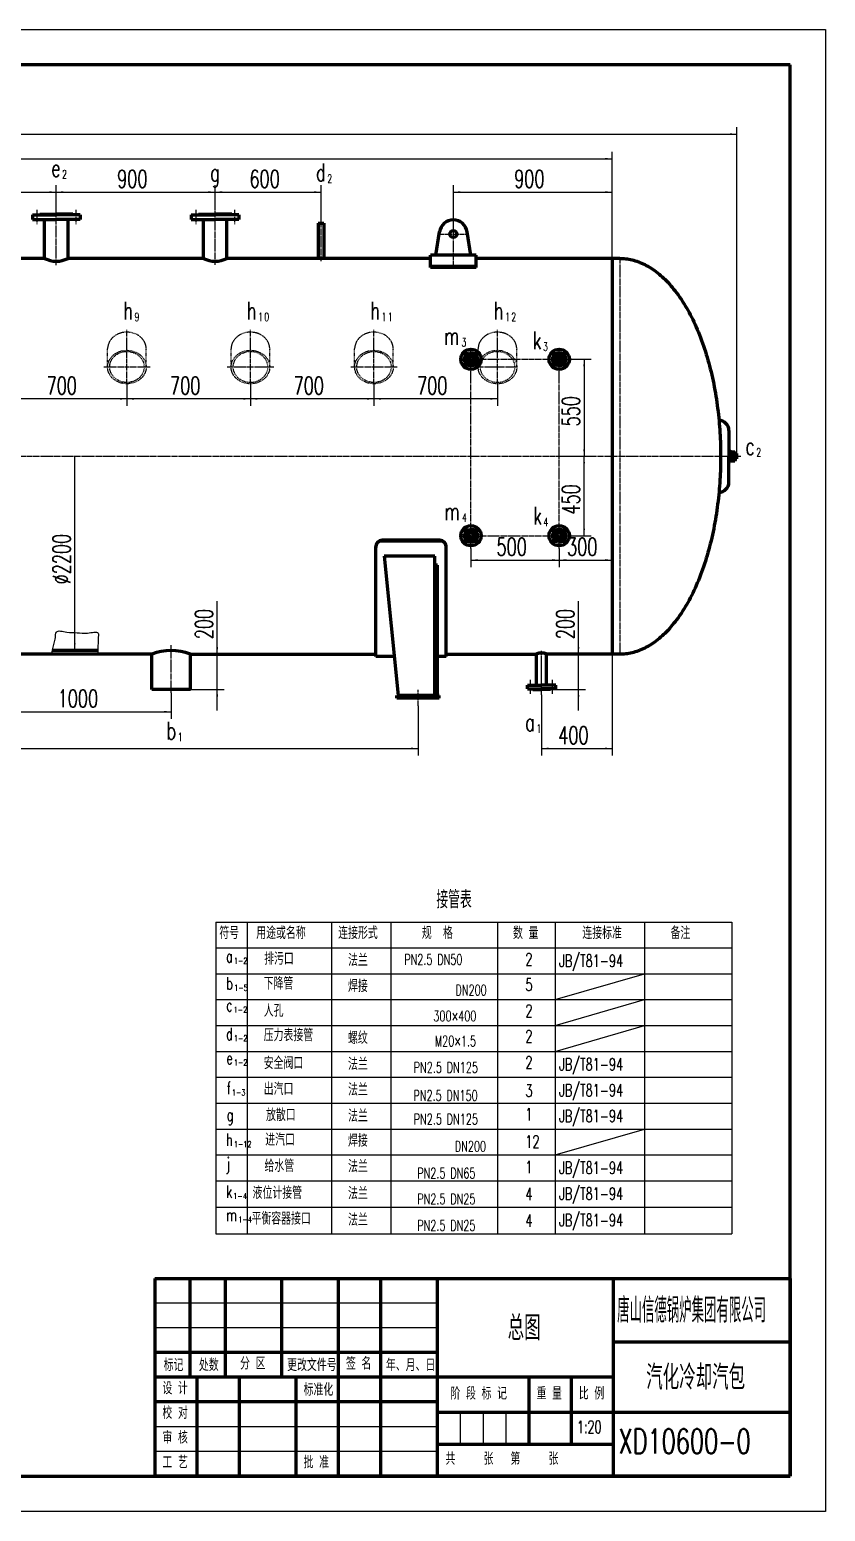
# Model space of a CAD drawing. Header units: millimetres. Extents: x -5940 to 5940, y -4200 to 4200.
# Drawn here: x 1430 to 5940, y -4200 to 4200 of the extents above; entities that cross this region are included whole.
import ezdxf

# ---------------------------------------------------------------- set-up
doc = ezdxf.new("R2010")
doc.units = ezdxf.units.MM
doc.linetypes.add('EB_DASH', pattern=[6, 3, -3])
doc.linetypes.add('EB_DASHDOT', pattern=[39, 30, -3, 3, -3])
for name, color, linetype, lineweight in [('CAXA0', 7, 'Continuous', 70), ('CAXA1', 1, 'EB_DASHDOT', 25), ('CAXA2', 6, 'EB_DASH', 25), ('CAXA3', 7, 'Continuous', 25), ('CAXA4', 3, 'Continuous', 25)]:
    doc.layers.add(name, color=color, linetype=linetype, lineweight=lineweight)
doc.styles.add('TextStyle0', font='ROMANS.SHX', dxfattribs={"width": 0.502385, "bigfont": 'HZTXT.SHX'})
doc.styles.add('标准', font='ROMANS.SHX', dxfattribs={"width": 0.667, "bigfont": 'HZTXT.SHX'})
doc.dimstyles.new('标准', dxfattribs={"dimscale": 20, "dimtxt": 5, "dimasz": 2, "dimexe": 2, "dimexo": 0, "dimtad": 1, "dimdec": 1, "dimzin": 12, "dimdsep": 46, "dimtxsty": '标准', "dimcen": 0, "dimdle": 6, "dimaunit": 1, "dimazin": 2, "dimtfac": 1, "dimtdec": 3, "dimtmove": 0, "dimatfit": 3, "dimfxl": 0, "dimtolj": 1, "dimtzin": 0, "dimarcsym": 0})

# ---------------------------------------------------------------- blocks, each defined once
blk = doc.blocks.new('CAXBLOCK1')
at = {"layer": 'CAXA4', "attachment_point": 1, "style": '标准'}
for s, insert, char_height in [('c', (5488.2, 1889.1), 100), ('2', (5548.7, 1827.2), 47.6)]:
    blk.add_mtext(s, dxfattribs=dict(at, insert=insert, char_height=char_height))
blk = doc.blocks.new('*CAXBLOCK1718')
at = {"layer": 'CAXA4', "linetype": 'Continuous', "lineweight": 25}
for points in [[(1281.7, 2106.8), (1321.7, 2111.8), (1321.7, 2101.8)], [(1981.7, 2106.8), (1941.7, 2111.8), (1941.7, 2101.8)]]:
    blk.add_hatch(color=0, dxfattribs=at).paths.add_polyline_path(points, flags=0)
at = {"layer": 'CAXA4', "color": 0, "linetype": 'Continuous', "lineweight": 25}
for p, q in [((1281.7, 2189.4), (1281.7, 2066.8)), ((1981.7, 2189.4), (1981.7, 2066.8)), ((1981.7, 2106.8), (1281.7, 2106.8))]:
    blk.add_line(p, q, dxfattribs=at)
at = {"layer": 'CAXA4', "color": 0, "linetype": 'Continuous', "lineweight": 25, "insert": (1526.4, 2231.8), "char_height": 100, "attachment_point": 1, "style": '标准'}
blk.add_mtext('700', dxfattribs=at)
blk = doc.blocks.new('*CAXBLOCK1819')
at = {"layer": 'CAXA4', "linetype": 'Continuous', "lineweight": 25}
for points in [[(1981.7, 2106.8), (2021.7, 2111.8), (2021.7, 2101.8)], [(2681.7, 2106.8), (2641.7, 2111.8), (2641.7, 2101.8)]]:
    blk.add_hatch(color=0, dxfattribs=at).paths.add_polyline_path(points, flags=0)
at = {"layer": 'CAXA4', "color": 0, "linetype": 'Continuous', "lineweight": 25}
for p, q in [((1981.7, 2189.4), (1981.7, 2066.8)), ((2681.7, 2189.4), (2681.7, 2066.8)), ((2681.7, 2106.8), (1981.7, 2106.8))]:
    blk.add_line(p, q, dxfattribs=at)
at = {"layer": 'CAXA4', "color": 0, "linetype": 'Continuous', "lineweight": 25, "insert": (2226.4, 2231.8), "char_height": 100, "attachment_point": 1, "style": '标准'}
blk.add_mtext('700', dxfattribs=at)
blk = doc.blocks.new('*CAXBLOCK1920')
at = {"layer": 'CAXA4', "linetype": 'Continuous', "lineweight": 25}
for points in [[(2681.7, 2106.8), (2721.7, 2111.8), (2721.7, 2101.8)], [(3381.7, 2106.8), (3341.7, 2111.8), (3341.7, 2101.8)]]:
    blk.add_hatch(color=0, dxfattribs=at).paths.add_polyline_path(points, flags=0)
at = {"layer": 'CAXA4', "color": 0, "linetype": 'Continuous', "lineweight": 25}
for p, q in [((2681.7, 2189.4), (2681.7, 2066.8)), ((3381.7, 2189.4), (3381.7, 2066.8)), ((3381.7, 2106.8), (2681.7, 2106.8))]:
    blk.add_line(p, q, dxfattribs=at)
at = {"layer": 'CAXA4', "color": 0, "linetype": 'Continuous', "lineweight": 25, "insert": (2926.4, 2231.8), "char_height": 100, "attachment_point": 1, "style": '标准'}
blk.add_mtext('700', dxfattribs=at)
blk = doc.blocks.new('*CAXBLOCK2021')
at = {"layer": 'CAXA4', "linetype": 'Continuous', "lineweight": 25}
for points in [[(3381.7, 2106.8), (3421.7, 2111.8), (3421.7, 2101.8)], [(4081.7, 2106.8), (4041.7, 2111.8), (4041.7, 2101.8)]]:
    blk.add_hatch(color=0, dxfattribs=at).paths.add_polyline_path(points, flags=0)
at = {"layer": 'CAXA4', "color": 0, "linetype": 'Continuous', "lineweight": 25}
for p, q in [((3381.7, 2189.4), (3381.7, 2066.8)), ((4081.7, 2189.4), (4081.7, 2066.8)), ((4081.7, 2106.8), (3381.7, 2106.8))]:
    blk.add_line(p, q, dxfattribs=at)
at = {"layer": 'CAXA4', "color": 0, "linetype": 'Continuous', "lineweight": 25, "insert": (3626.4, 2231.8), "char_height": 100, "attachment_point": 1, "style": '标准'}
blk.add_mtext('700', dxfattribs=at)
blk = doc.blocks.new('CAXBLOCK27')
at = {"layer": 'CAXA4', "attachment_point": 1, "style": '标准'}
for s, insert, char_height in [('h', (1961.6, 2657), 100), ('9', (2025.2, 2595.1), 47.6)]:
    blk.add_mtext(s, dxfattribs=dict(at, insert=insert, char_height=char_height))
blk = doc.blocks.new('CAXBLOCK28')
at = {"layer": 'CAXA4', "attachment_point": 1, "style": '标准'}
for s, insert, char_height in [('h', (2661.6, 2657), 100), ('1', (2725.2, 2595.1), 47.6), ('0', (2760.3, 2595.1), 47.6)]:
    blk.add_mtext(s, dxfattribs=dict(at, insert=insert, char_height=char_height))
blk = doc.blocks.new('CAXBLOCK29')
at = {"layer": 'CAXA4', "attachment_point": 1, "style": '标准'}
for s, insert, char_height in [('h', (3361.6, 2657), 100), ('1', (3425.2, 2595.1), 47.6), ('1', (3460.3, 2595.1), 47.6)]:
    blk.add_mtext(s, dxfattribs=dict(at, insert=insert, char_height=char_height))
blk = doc.blocks.new('CAXBLOCK30')
at = {"layer": 'CAXA4', "attachment_point": 1, "style": '标准'}
for s, insert, char_height in [('h', (4061.6, 2657), 100), ('1', (4125.2, 2595.1), 47.6), ('2', (4160.3, 2595.1), 47.6)]:
    blk.add_mtext(s, dxfattribs=dict(at, insert=insert, char_height=char_height))
blk = doc.blocks.new('CAXBLOCK31')
at = {"layer": 'CAXA4', "attachment_point": 1, "style": '标准'}
for s, insert, char_height in [('m', (3779.6, 2513.1), 100), ('3', (3878.3, 2451.2), 47.6)]:
    blk.add_mtext(s, dxfattribs=dict(at, insert=insert, char_height=char_height))
blk = doc.blocks.new('*CAXBLOCK3233')
at = {"layer": 'CAXA4', "linetype": 'Continuous', "lineweight": 25}
for points in [[(4572.8, 2331.2), (4567.8, 2291.2), (4577.8, 2291.2)], [(4572.8, 1781.2), (4567.8, 1821.2), (4577.8, 1821.2)]]:
    blk.add_hatch(color=0, dxfattribs=at).paths.add_polyline_path(points, flags=0)
at = {"layer": 'CAXA4', "color": 0, "linetype": 'Continuous', "lineweight": 25}
for p, q in [((4504.7, 2331.2), (4612.8, 2331.2)), ((4572.8, 2331.2), (4572.8, 1781.2)), ((4431.7, 1781.2), (4612.8, 1781.2))]:
    blk.add_line(p, q, dxfattribs=at)
at = {"layer": 'CAXA4', "color": 0, "linetype": 'Continuous', "lineweight": 25, "insert": (4447.8, 1950.9), "char_height": 100, "attachment_point": 1, "rotation": 90, "style": '标准'}
blk.add_mtext('550', dxfattribs=at)
blk = doc.blocks.new('*CAXBLOCK3334')
at = {"layer": 'CAXA4', "linetype": 'Continuous', "lineweight": 25}
for points in [[(4572.8, 1781.2), (4577.8, 1741.2), (4567.8, 1741.2)], [(4572.8, 1331.2), (4577.8, 1371.2), (4567.8, 1371.2)]]:
    blk.add_hatch(color=0, dxfattribs=at).paths.add_polyline_path(points, flags=0)
at = {"layer": 'CAXA4', "color": 0, "linetype": 'Continuous', "lineweight": 25}
for p, q in [((4572.8, 1331.2), (4572.8, 1781.2)), ((4497.6, 1331.2), (4612.8, 1331.2))]:
    blk.add_line(p, q, dxfattribs=at)
at = {"layer": 'CAXA4', "color": 0, "linetype": 'Continuous', "lineweight": 25, "insert": (4447.8, 1450.9), "char_height": 100, "attachment_point": 1, "rotation": 90, "style": '标准'}
blk.add_mtext('450', dxfattribs=at)
blk = doc.blocks.new('*CAXBLOCK3435')
at = {"layer": 'CAXA4', "linetype": 'Continuous', "lineweight": 25}
for points in [[(3931.7, 1193.2), (3971.7, 1188.2), (3971.7, 1198.2)], [(4431.7, 1193.2), (4391.7, 1188.2), (4391.7, 1198.2)]]:
    blk.add_hatch(color=0, dxfattribs=at).paths.add_polyline_path(points, flags=0)
at = {"layer": 'CAXA4', "color": 0, "linetype": 'Continuous', "lineweight": 25}
for p, q in [((3931.7, 1259.2), (3931.7, 1153.2)), ((3931.7, 1193.2), (4431.7, 1193.2)), ((4431.7, 1259.2), (4431.7, 1153.2))]:
    blk.add_line(p, q, dxfattribs=at)
at = {"layer": 'CAXA4', "color": 0, "linetype": 'Continuous', "lineweight": 25, "insert": (4076.4, 1318.2), "char_height": 100, "attachment_point": 1, "style": '标准'}
blk.add_mtext('500', dxfattribs=at)
blk = doc.blocks.new('*CAXBLOCK3536')
at = {"layer": 'CAXA4', "linetype": 'Continuous', "lineweight": 25}
for points in [[(4431.7, 1193.2), (4471.7, 1188.2), (4471.7, 1198.2)], [(4731.7, 1193.2), (4691.7, 1188.2), (4691.7, 1198.2)]]:
    blk.add_hatch(color=0, dxfattribs=at).paths.add_polyline_path(points, flags=0)
at = {"layer": 'CAXA4', "color": 0, "linetype": 'Continuous', "lineweight": 25}
for p, q in [((4731.7, 1331.2), (4731.7, 1153.2)), ((4431.7, 1259.2), (4431.7, 1153.2)), ((4431.7, 1193.2), (4731.7, 1193.2))]:
    blk.add_line(p, q, dxfattribs=at)
at = {"layer": 'CAXA4', "color": 0, "linetype": 'Continuous', "lineweight": 25, "insert": (4476.4, 1318.2), "char_height": 100, "attachment_point": 1, "style": '标准'}
blk.add_mtext('300', dxfattribs=at)
blk = doc.blocks.new('CAXBLOCK36')
at = {"layer": 'CAXA4', "attachment_point": 1, "style": '标准'}
for s, insert, char_height in [('k', (4282.9, 2488.1), 100), ('3', (4340.3, 2426.2), 47.6)]:
    blk.add_mtext(s, dxfattribs=dict(at, insert=insert, char_height=char_height))
blk = doc.blocks.new('CAXBLOCK37')
at = {"layer": 'CAXA4', "attachment_point": 1, "style": '标准'}
for s, insert, char_height in [('k', (4285.3, 1494.4), 100), ('4', (4342.6, 1432.5), 47.6)]:
    blk.add_mtext(s, dxfattribs=dict(at, insert=insert, char_height=char_height))
blk = doc.blocks.new('CAXBLOCK38')
at = {"layer": 'CAXA4', "attachment_point": 1, "style": '标准'}
for s, insert, char_height in [('m', (3782, 1519.4), 100), ('4', (3880.6, 1457.5), 47.6)]:
    blk.add_mtext(s, dxfattribs=dict(at, insert=insert, char_height=char_height))
blk = doc.blocks.new('*CAXBLOCK4748')
at = {"layer": 'CAXA4', "linetype": 'Continuous', "lineweight": 25}
for points in [[(1231.7, 333.2), (1271.7, 328.2), (1271.7, 338.2)], [(2231.7, 333.2), (2191.7, 328.2), (2191.7, 338.2)]]:
    blk.add_hatch(color=0, dxfattribs=at).paths.add_polyline_path(points, flags=0)
at = {"layer": 'CAXA4', "color": 0, "linetype": 'Continuous', "lineweight": 25}
for p, q in [((1231.7, 438.6), (1231.7, 293.2)), ((2231.7, 439.9), (2231.7, 293.2)), ((1231.7, 333.2), (2231.7, 333.2))]:
    blk.add_line(p, q, dxfattribs=at)
at = {"layer": 'CAXA4', "color": 0, "linetype": 'Continuous', "lineweight": 25, "insert": (1589.6, 458.2), "char_height": 100, "attachment_point": 1, "style": '标准'}
blk.add_mtext('1000', dxfattribs=at)
blk = doc.blocks.new('CAXBLOCK51')
at = {"layer": 'CAXA4', "attachment_point": 1, "style": '标准'}
for s, insert, char_height in [('b', (2206.8, 275.9), 100), ('1', (2270.5, 214), 47.6)]:
    blk.add_mtext(s, dxfattribs=dict(at, insert=insert, char_height=char_height))
blk = doc.blocks.new('CAXBLOCK59')
at = {"layer": 'CAXA4', "attachment_point": 1, "style": '标准'}
for s, insert, char_height in [('d', (3053.9, 3440.3), 100), ('2', (3117.6, 3378.4), 47.6)]:
    blk.add_mtext(s, dxfattribs=dict(at, insert=insert, char_height=char_height))
blk = doc.blocks.new('CAXBLOCK63')
at = {"layer": 'CAXA4', "attachment_point": 1, "style": '标准'}
for s, insert, char_height in [('e', (1553.9, 3465.3), 100), ('2', (1614.4, 3403.4), 47.6)]:
    blk.add_mtext(s, dxfattribs=dict(at, insert=insert, char_height=char_height))
blk = doc.blocks.new('*CAXBLOCK6768')
at = {"layer": 'CAXA4', "linetype": 'Continuous', "lineweight": 25}
for points in [[(681.7, 3279.1), (721.7, 3274.1), (721.7, 3284.1)], [(1581.7, 3279.1), (1541.7, 3274.1), (1541.7, 3284.1)]]:
    blk.add_hatch(color=0, dxfattribs=at).paths.add_polyline_path(points, flags=0)
at = {"layer": 'CAXA4', "color": 0, "linetype": 'Continuous', "lineweight": 25}
for p, q in [((681.7, 3180.4), (681.7, 3319.1)), ((681.7, 3279.1), (1581.7, 3279.1)), ((1581.7, 3180.4), (1581.7, 3319.1))]:
    blk.add_line(p, q, dxfattribs=at)
at = {"layer": 'CAXA4', "color": 0, "linetype": 'Continuous', "lineweight": 25, "insert": (1026.4, 3404.1), "char_height": 100, "attachment_point": 1, "style": '标准'}
blk.add_mtext('900', dxfattribs=at)
blk = doc.blocks.new('*CAXBLOCK6869')
at = {"layer": 'CAXA4', "linetype": 'Continuous', "lineweight": 25}
for points in [[(1581.7, 3279.1), (1621.7, 3274.1), (1621.7, 3284.1)], [(2481.7, 3279.1), (2441.7, 3274.1), (2441.7, 3284.1)]]:
    blk.add_hatch(color=0, dxfattribs=at).paths.add_polyline_path(points, flags=0)
at = {"layer": 'CAXA4', "color": 0, "linetype": 'Continuous', "lineweight": 25}
for p, q in [((1581.7, 3180.4), (1581.7, 3319.1)), ((1581.7, 3279.1), (2481.7, 3279.1)), ((2481.7, 3180.4), (2481.7, 3319.1))]:
    blk.add_line(p, q, dxfattribs=at)
at = {"layer": 'CAXA4', "color": 0, "linetype": 'Continuous', "lineweight": 25, "insert": (1926.4, 3404.1), "char_height": 100, "attachment_point": 1, "style": '标准'}
blk.add_mtext('900', dxfattribs=at)
blk = doc.blocks.new('*CAXBLOCK6970')
at = {"layer": 'CAXA4', "linetype": 'Continuous', "lineweight": 25}
for points in [[(2481.7, 3279.1), (2521.7, 3274.1), (2521.7, 3284.1)], [(3081.7, 3279.1), (3041.7, 3274.1), (3041.7, 3284.1)]]:
    blk.add_hatch(color=0, dxfattribs=at).paths.add_polyline_path(points, flags=0)
at = {"layer": 'CAXA4', "color": 0, "linetype": 'Continuous', "lineweight": 25}
for p, q in [((2481.7, 3180.4), (2481.7, 3319.1)), ((2481.7, 3279.1), (3081.7, 3279.1)), ((3081.7, 3115.3), (3081.7, 3319.1))]:
    blk.add_line(p, q, dxfattribs=at)
at = {"layer": 'CAXA4', "color": 0, "linetype": 'Continuous', "lineweight": 25, "insert": (2676.4, 3404.1), "char_height": 100, "attachment_point": 1, "style": '标准'}
blk.add_mtext('600', dxfattribs=at)
blk = doc.blocks.new('*CAXBLOCK7071')
at = {"layer": 'CAXA4', "linetype": 'Continuous', "lineweight": 25}
for points in [[(3831.7, 3279.1), (3871.7, 3274.1), (3871.7, 3284.1)], [(4731.7, 3279.1), (4691.7, 3274.1), (4691.7, 3284.1)]]:
    blk.add_hatch(color=0, dxfattribs=at).paths.add_polyline_path(points, flags=0)
at = {"layer": 'CAXA4', "color": 0, "linetype": 'Continuous', "lineweight": 25}
for p, q in [((3831.7, 3126.2), (3831.7, 3319.1)), ((3831.7, 3279.1), (4731.7, 3279.1)), ((4731.7, 2903.2), (4731.7, 3319.1))]:
    blk.add_line(p, q, dxfattribs=at)
at = {"layer": 'CAXA4', "color": 0, "linetype": 'Continuous', "lineweight": 25, "insert": (4176.4, 3404.1), "char_height": 100, "attachment_point": 1, "style": '标准'}
blk.add_mtext('900', dxfattribs=at)
blk = doc.blocks.new('*CAXBLOCK7172')
at = {"layer": 'CAXA4', "linetype": 'Continuous', "lineweight": 25}
for points in [[(-3168.3, 124.9), (-3128.3, 119.9), (-3128.3, 129.9)], [(3631.7, 124.9), (3591.7, 119.9), (3591.7, 129.9)]]:
    blk.add_hatch(color=0, dxfattribs=at).paths.add_polyline_path(points, flags=0)
at = {"layer": 'CAXA4', "color": 0, "linetype": 'Continuous', "lineweight": 25}
for p, q in [((-3168.3, 373.6), (-3168.3, 84.9)), ((3631.7, 367.1), (3631.7, 84.9)), ((-3168.3, 124.9), (3631.7, 124.9))]:
    blk.add_line(p, q, dxfattribs=at)
at = {"layer": 'CAXA4', "color": 0, "linetype": 'Continuous', "lineweight": 25, "insert": (-265.1, 249.9), "char_height": 100, "attachment_point": 1, "style": '标准'}
blk.add_mtext('6800', dxfattribs=at)
blk = doc.blocks.new('*CAXBLOCK7273')
at = {"layer": 'CAXA4', "linetype": 'Continuous', "lineweight": 25}
for points in [[(-4268.3, 3468.1), (-4228.3, 3463.1), (-4228.3, 3473.1)], [(4731.7, 3468.1), (4691.7, 3463.1), (4691.7, 3473.1)]]:
    blk.add_hatch(color=0, dxfattribs=at).paths.add_polyline_path(points, flags=0)
at = {"layer": 'CAXA4', "color": 0, "linetype": 'Continuous', "lineweight": 25}
for p, q in [((-4268.3, 2903.2), (-4268.3, 3508.1)), ((-4268.3, 3468.1), (4731.7, 3468.1)), ((4731.7, 2903.2), (4731.7, 3508.1))]:
    blk.add_line(p, q, dxfattribs=at)
at = {"layer": 'CAXA4', "color": 0, "linetype": 'Continuous', "lineweight": 25, "insert": (89.6, 3593.1), "char_height": 100, "attachment_point": 1, "style": '标准'}
blk.add_mtext('9000', dxfattribs=at)
blk = doc.blocks.new('*CAXBLOCK7374')
at = {"layer": 'CAXA4', "linetype": 'Continuous', "lineweight": 25}
for points in [[(-4975.7, 3607.6), (-4935.7, 3602.6), (-4935.7, 3612.6)], [(5439.1, 3607.6), (5399.1, 3602.6), (5399.1, 3612.6)]]:
    blk.add_hatch(color=0, dxfattribs=at).paths.add_polyline_path(points, flags=0)
at = {"layer": 'CAXA4', "color": 0, "linetype": 'Continuous', "lineweight": 25}
for p, q in [((-4975.7, 1796.2), (-4975.7, 3647.6)), ((5439.1, 1796.2), (5439.1, 3647.6)), ((-4975.7, 3607.6), (5439.1, 3607.6))]:
    blk.add_line(p, q, dxfattribs=at)
at = {"layer": 'CAXA4', "color": 0, "linetype": 'Continuous', "lineweight": 25, "insert": (52.9, 3732.6), "char_height": 100, "attachment_point": 1, "style": '标准'}
blk.add_mtext('10415', dxfattribs=at)
blk = doc.blocks.new('CAXBLOCK75')
at = {"layer": 'CAXA4', "attachment_point": 1, "style": '标准'}
for s, insert, char_height in [('a', (2543.3, -1018.8), 70), ('1-2', (2587.9, -1062.1), 33.33)]:
    blk.add_mtext(s, dxfattribs=dict(at, insert=insert, char_height=char_height))
blk = doc.blocks.new('CAXBLOCK76')
at = {"layer": 'CAXA4', "attachment_point": 1, "style": '标准'}
for s, insert, char_height in [('b', (2544.5, -1171.6), 70), ('1-5', (2589.1, -1214.9), 33.33)]:
    blk.add_mtext(s, dxfattribs=dict(at, insert=insert, char_height=char_height))
blk = doc.blocks.new('CAXBLOCK77')
at = {"layer": 'CAXA4', "attachment_point": 1, "style": '标准'}
for s, insert, char_height in [('c', (2544.5, -1295.8), 70), ('1-2', (2586.9, -1339.1), 33.33)]:
    blk.add_mtext(s, dxfattribs=dict(at, insert=insert, char_height=char_height))
blk = doc.blocks.new('CAXBLOCK78')
at = {"layer": 'CAXA4', "attachment_point": 1, "style": '标准'}
for s, insert, char_height in [('d', (2543.3, -1457.9), 70), ('1-2', (2587.9, -1501.3), 33.33)]:
    blk.add_mtext(s, dxfattribs=dict(at, insert=insert, char_height=char_height))
blk = doc.blocks.new('CAXBLOCK79')
at = {"layer": 'CAXA4', "attachment_point": 1, "style": '标准'}
for s, insert, char_height in [('e', (2545.4, -1595.6), 70), ('1-2', (2587.7, -1639), 33.33)]:
    blk.add_mtext(s, dxfattribs=dict(at, insert=insert, char_height=char_height))
blk = doc.blocks.new('CAXBLOCK80')
at = {"layer": 'CAXA4', "attachment_point": 1, "style": '标准'}
for s, insert, char_height in [('f', (2547.3, -1765.6), 70), ('1-3', (2576.3, -1808.9), 33.33)]:
    blk.add_mtext(s, dxfattribs=dict(at, insert=insert, char_height=char_height))
blk = doc.blocks.new('CAXBLOCK81')
at = {"layer": 'CAXA4', "attachment_point": 1, "style": '标准'}
for s, insert, char_height in [('h', (2543.3, -2058.3), 70), ('1-12', (2587.9, -2101.7), 33.33)]:
    blk.add_mtext(s, dxfattribs=dict(at, insert=insert, char_height=char_height))
blk = doc.blocks.new('CAXBLOCK82')
at = {"layer": 'CAXA4', "attachment_point": 1, "style": '标准'}
for s, insert, char_height in [('k', (2544.5, -2352.5), 70), ('1-4', (2584.6, -2395.8), 33.33)]:
    blk.add_mtext(s, dxfattribs=dict(at, insert=insert, char_height=char_height))
blk = doc.blocks.new('CAXBLOCK83')
at = {"layer": 'CAXA4', "attachment_point": 1, "style": '标准'}
for s, insert, char_height in [('m', (2544.5, -2484.9), 70), ('1-4', (2613.5, -2528.2), 33.33)]:
    blk.add_mtext(s, dxfattribs=dict(at, insert=insert, char_height=char_height))
blk = doc.blocks.new('*CAXBLOCK9697')
at = {"layer": 'CAXA4', "linetype": 'Continuous', "lineweight": 25}
blk.add_hatch(color=0, dxfattribs=at).paths.add_polyline_path([(1686.1, 681.2), (1691.1, 721.2), (1681.1, 721.2)], flags=0)
at = {"layer": 'CAXA4', "color": 0, "linetype": 'Continuous', "lineweight": 25}
for p, q in [((1686.1, 681.2), (1686.1, 1784.2)), ((1559.7, 681.2), (1726.1, 681.2))]:
    blk.add_line(p, q, dxfattribs=at)
at = {"layer": 'CAXA4', "color": 0, "linetype": 'Continuous', "lineweight": 25, "insert": (1561.1, 1055.4), "char_height": 100, "attachment_point": 1, "rotation": 90, "style": '标准'}
blk.add_mtext('{%%C}2200', dxfattribs=at)
blk = doc.blocks.new('*CAXBLOCK108109')
at = {"layer": 'CAXA4', "linetype": 'Continuous', "lineweight": 25}
for points in [[(2493.6, 659.2), (2498.6, 699.2), (2488.6, 699.2)], [(2493.6, 459.2), (2498.6, 419.2), (2488.6, 419.2)]]:
    blk.add_hatch(color=0, dxfattribs=at).paths.add_polyline_path(points, flags=0)
at = {"layer": 'CAXA4', "color": 0, "linetype": 'Continuous', "lineweight": 25}
for p, q in [((2493.6, 339.2), (2493.6, 959.8)), ((2341.2, 659.2), (2533.6, 659.2)), ((2341.2, 459.2), (2533.6, 459.2))]:
    blk.add_line(p, q, dxfattribs=at)
at = {"layer": 'CAXA4', "color": 0, "linetype": 'Continuous', "lineweight": 25, "insert": (2368.6, 744.3), "char_height": 100, "attachment_point": 1, "rotation": 90, "style": '标准'}
blk.add_mtext('200', dxfattribs=at)
blk = doc.blocks.new('*CAXBLOCK109110')
at = {"layer": 'CAXA4', "linetype": 'Continuous', "lineweight": 25}
for points in [[(4331.7, 124.9), (4371.7, 119.9), (4371.7, 129.9)], [(4731.7, 124.9), (4691.7, 119.9), (4691.7, 129.9)]]:
    blk.add_hatch(color=0, dxfattribs=at).paths.add_polyline_path(points, flags=0)
at = {"layer": 'CAXA4', "color": 0, "linetype": 'Continuous', "lineweight": 25}
for p, q in [((4731.7, 659.2), (4731.7, 84.9)), ((4331.7, 429.8), (4331.7, 84.9)), ((4331.7, 124.9), (4731.7, 124.9))]:
    blk.add_line(p, q, dxfattribs=at)
at = {"layer": 'CAXA4', "color": 0, "linetype": 'Continuous', "lineweight": 25, "insert": (4426.4, 249.9), "char_height": 100, "attachment_point": 1, "style": '标准'}
blk.add_mtext('400', dxfattribs=at)
blk = doc.blocks.new('CAXBLOCK110')
at = {"layer": 'CAXA4', "attachment_point": 1, "style": '标准'}
for s, insert, char_height in [('a', (4239.2, 323.6), 100), ('1', (4302.9, 261.7), 47.6)]:
    blk.add_mtext(s, dxfattribs=dict(at, insert=insert, char_height=char_height))
blk = doc.blocks.new('CAXBLOCK111', base_point=(5740, -4000))
at = {"layer": 'CAXA0', "linetype": 'Continuous', "lineweight": 70}
for p, q in [((5740, 4000), (-5440, 4000)), ((5740, -4000), (5740, 4000)), ((-5440, -4000), (5740, -4000))]:
    blk.add_line(p, q, dxfattribs=at)
at = {"layer": 'CAXA3', "linetype": 'Continuous', "lineweight": 25}
for p, q in [((-5940, 4200), (5940, 4200)), ((5940, 4200), (5940, -4200)), ((5940, -4200), (-5940, -4200))]:
    blk.add_line(p, q, dxfattribs=at)
blk = doc.blocks.new('CAXBLOCK114')
at = {"layer": 'CAXA0', "color": 0, "linetype": 'Continuous', "lineweight": 25, "insert": (4139.6, -3090), "char_height": 140, "attachment_point": 1, "style": '标准'}
blk.add_mtext('总图', dxfattribs=at)
blk = doc.blocks.new('CAXBLOCK115')
at = {"layer": 'CAXA0', "color": 0, "linetype": 'Continuous', "lineweight": 25, "insert": (4924.9, -3370), "char_height": 140, "attachment_point": 1, "style": '标准'}
blk.add_mtext('汽化冷却汽包', dxfattribs=at)
blk = doc.blocks.new('CAXBLOCK116')
at = {"layer": 'CAXA0', "color": 0, "linetype": 'Continuous', "lineweight": 25, "insert": (4768.2, -3732.5), "char_height": 140, "attachment_point": 1, "style": '标准'}
blk.add_mtext('XD10600-0', dxfattribs=at)
blk = doc.blocks.new('CAXBLOCK118')
at = {"layer": 'CAXA0', "color": 0, "linetype": 'Continuous', "lineweight": 25, "insert": (4531.7, -3686.2), "char_height": 70, "attachment_point": 1, "style": '标准'}
blk.add_mtext('1:20', dxfattribs=at)
blk = doc.blocks.new('CAXBLOCK113', base_point=(5740, -2880))
at = {"layer": 'CAXA0', "linetype": 'Continuous', "lineweight": 70}
for p, q in [((2140, -2880), (5740, -2880)), ((2140, -2880), (2140, -4000)), ((2340, -3440), (2340, -2880)), ((2540, -3440), (2540, -2880)), ((2860, -3440), (2860, -2880)), ((3180, -3440), (3180, -2880)), ((3420, -3440), (3420, -2880)), ((3740, -2880), (3740, -4000)), ((4740, -4000), (4740, -2880)), ((5740, -2880), (5740, -4000)), ((5740, -3240), (4740, -3240)), ((3740, -3300), (2140, -3300)), ((4740, -3440), (2140, -3440)), ((2380, -4000), (2380, -3440)), ((2620, -4000), (2620, -3440)), ((2940, -4000), (2940, -3440)), ((3180, -4000), (3180, -3440)), ((3420, -4000), (3420, -3440)), ((4260, -3440), (4260, -3820)), ((4500, -3440), (4500, -3820)), ((3740, -3580), (2140, -3580)), ((4740, -3640), (3740, -3640)), ((5740, -3640), (4740, -3640)), ((4740, -3820), (3740, -3820)), ((5740, -4000), (2140, -4000))]:
    blk.add_line(p, q, dxfattribs=at)
at = {"layer": 'CAXA3', "linetype": 'Continuous', "lineweight": 25}
for p, q in [((3740, -3020), (2140, -3020)), ((3740, -3160), (2140, -3160)), ((3870, -3640), (3870, -3820)), ((4000, -3640), (4000, -3820)), ((4130, -3640), (4130, -3820)), ((3740, -3720), (2140, -3720)), ((3740, -3860), (2140, -3860))]:
    blk.add_line(p, q, dxfattribs=at)
at = {"layer": 'CAXA0'}
for name in ['CAXBLOCK114', 'CAXBLOCK115', 'CAXBLOCK118', 'CAXBLOCK116']:
    blk.add_blockref(name, (0, 0), dxfattribs=at)
at = {"layer": 'CAXA4', "linetype": 'Continuous', "lineweight": 25, "attachment_point": 1}
for s, insert, char_height, style in [('唐山信德锅炉集团有限公司', (4760, -2990), 140, 'TextStyle0'), ('校 对', (2183, -3606.2), 70, '标准')]:
    blk.add_mtext(s, dxfattribs=dict(at, insert=insert, char_height=char_height, style=style))
at = {"layer": 'CAXA4', "char_height": 70, "attachment_point": 1, "style": '标准'}
for s, insert in [('标记', (2189.8, -3335)), ('处数', (2389.8, -3335)), ('分 区', (2623, -3326.2)), ('更改文件号', (2889.9, -3335)), ('签 名', (3223, -3326.2)), ('年、月、日', (3449.7, -3335)), ('设 计', (2183, -3466.2)), ('设 计', (2183, -3466.2)), ('标准化', (2983, -3474.7)), ('阶 段 标 记', (3815.6, -3496.2)), ('重 量', (4303, -3496.2)), ('比 例', (4543, -3496.2)), ('审 核', (2183, -3746.2)), ('共     张   第     张', (3787.1, -3866.2)), ('工 艺', (2183, -3886.2)), ('批 准', (2983, -3886))]:
    blk.add_mtext(s, dxfattribs=dict(at, insert=insert))
blk = doc.blocks.new('*CAXBLOCK123124')
at = {"layer": 'CAXA4', "linetype": 'Continuous', "lineweight": 25}
for points in [[(4540.9, 659.2), (4545.9, 699.2), (4535.9, 699.2)], [(4540.9, 459.2), (4545.9, 419.2), (4535.9, 419.2)]]:
    blk.add_hatch(color=0, dxfattribs=at).paths.add_polyline_path(points, flags=0)
at = {"layer": 'CAXA4', "color": 0, "linetype": 'Continuous', "lineweight": 25}
for p, q in [((4540.9, 339.2), (4540.9, 959.8)), ((4360.2, 659.2), (4580.9, 659.2)), ((4381.7, 459.2), (4580.9, 459.2))]:
    blk.add_line(p, q, dxfattribs=at)
at = {"layer": 'CAXA4', "color": 0, "linetype": 'Continuous', "lineweight": 25, "insert": (4415.9, 744.3), "char_height": 100, "attachment_point": 1, "rotation": 90, "style": '标准'}
blk.add_mtext('200', dxfattribs=at)

msp = doc.modelspace()

# ---------------------------------------------------------------- linework, layer by layer
at = {"layer": 'CAXA0'}
for p, q in [((1446.68, 3150.15), (1581.68, 3150.15)), ((1446.68, 3150.15), (1446.68, 3123.15)), ((1446.68, 3123.15), (1581.68, 3123.15)), ((1487.68, 3153.15), (1581.68, 3153.15)), ((1487.68, 3153.15), (1487.68, 3150.15)), ((1515.18, 2903.15), (1515.18, 3123.15)), ((1675.68, 3153.15), (1581.68, 3153.15)), ((1716.68, 3150.15), (1581.68, 3150.15)), ((1716.68, 3123.15), (1581.68, 3123.15)), ((1648.18, 2903.15), (1648.18, 3123.15)), ((1675.68, 3153.15), (1675.68, 3150.15)), ((1716.68, 3150.15), (1716.68, 3123.15)), ((2346.68, 3150.15), (2481.68, 3150.15)), ((2346.68, 3150.15), (2346.68, 3123.15)), ((2346.68, 3123.15), (2481.68, 3123.15)), ((2387.68, 3153.15), (2481.68, 3153.15)), ((2387.68, 3153.15), (2387.68, 3150.15)), ((2415.18, 2903.15), (2415.18, 3123.15)), ((2575.68, 3153.15), (2481.68, 3153.15)), ((2616.68, 3150.15), (2481.68, 3150.15)), ((2616.68, 3123.15), (2481.68, 3123.15)), ((2548.18, 2903.15), (2548.18, 3123.15)), ((2575.68, 3153.15), (2575.68, 3150.15)), ((2616.68, 3150.15), (2616.68, 3123.15)), ((3731.68, 2921.15), (3752.67, 3053.66)), ((3931.68, 2921.15), (3910.7, 3053.66)), ((1515.18, 2903.15), (761.18, 2903.15)), ((2115.18, 2903.15), (1648.18, 2903.15)), ((2415.18, 2903.15), (1648.18, 2903.15)), ((3701.68, 2903.15), (2548.18, 2903.15)), ((3701.68, 2903.15), (2998.18, 2903.15)), ((3701.68, 2852.14), (3701.68, 2921.15)), ((3961.68, 2921.15), (3701.68, 2921.15)), ((3961.68, 2858.07), (3701.68, 2858.07)), ((3961.68, 2852.14), (3961.68, 2921.15)), ((4774.68, 2903.15), (3961.68, 2903.15)), ((4731.68, 2903.15), (4731.68, 659.15)), ((4731.68, 2903.15), (4731.68, 659.15)), ((3961.68, 2852.14), (3701.68, 2852.14)), ((5393.66, 1927.07), (5393.66, 1781.15)), ((5393.66, 1635.23), (5393.66, 1781.15)), ((5398.66, 1816.15), (5396.66, 1816.15)), ((5398.66, 1816.15), (5398.66, 1746.15)), ((5398.66, 1809.15), (5402.66, 1809.15)), ((5402.66, 1753.15), (5402.66, 1809.15)), ((5402.66, 1800.24), (5402.66, 1762.06)), ((5404.5, 1806.6), (5427.22, 1806.6)), ((5427.22, 1793.88), (5404.5, 1793.88)), ((5427.22, 1768.43), (5404.5, 1768.43)), ((5429.06, 1800.24), (5429.06, 1762.06)), ((5429.06, 1796.15), (5439.06, 1796.15)), ((5429.06, 1766.15), (5439.06, 1766.15)), ((5439.06, 1766.15), (5439.06, 1796.15)), ((5398.66, 1746.15), (5396.66, 1746.15)), ((5402.66, 1753.15), (5398.66, 1753.15)), ((5404.5, 1755.7), (5427.22, 1755.7)), ((3391.68, 647.15), (3391.68, 1269.73)), ((3755.68, 1305.73), (3427.68, 1305.73)), ((3755.68, 1300.65), (3427.68, 1300.65)), ((3791.68, 647.15), (3791.68, 1264.65)), ((3727.68, 1214.15), (3439.68, 1214.15)), ((3439.68, 1214.15), (3519.68, 425.15)), ((3727.68, 425.15), (3727.68, 1214.15)), ((3741.68, 1164.15), (3727.68, 1164.15)), ((3741.68, 1152.53), (3727.68, 1152.53)), ((3741.68, 425.15), (3741.68, 1164.15)), ((1817.04, 681.15), (1559.72, 681.15)), ((2122.18, 659.15), (1341.18, 659.15)), ((2122.18, 459.15), (2122.18, 659.15)), ((2341.18, 459.15), (2341.18, 659.15)), ((2341.18, 659.15), (3391.68, 659.15)), ((3497.18, 647.15), (3391.68, 647.15)), ((3791.68, 647.15), (3741.68, 647.15)), ((3791.68, 659.15), (4303.18, 659.15)), ((4303.18, 483.15), (4303.18, 659.15)), ((4360.18, 483.15), (4360.18, 659.15)), ((4774.68, 659.15), (4360.18, 659.15)), ((2341.18, 459.15), (2122.18, 459.15)), ((3511.68, 409.15), (3511.68, 425.15)), ((3751.68, 425.15), (3511.68, 425.15)), ((3751.68, 409.15), (3751.68, 425.15)), ((4251.68, 462.15), (4251.68, 483.15)), ((4251.68, 483.15), (4331.68, 483.15)), ((4251.68, 462.15), (4331.68, 462.15)), ((4281.68, 459.15), (4281.68, 462.15)), ((4281.68, 459.15), (4331.68, 459.15)), ((4411.68, 483.15), (4331.68, 483.15)), ((4411.68, 462.15), (4331.68, 462.15)), ((4381.68, 459.15), (4331.68, 459.15)), ((4381.68, 459.15), (4381.68, 462.15)), ((4411.68, 462.15), (4411.68, 483.15)), ((3751.68, 409.15), (3511.68, 409.15))]:
    msp.add_line(p, q, dxfattribs=at)
at = {"layer": 'CAXA0', "linetype": 'Continuous', "lineweight": 70}
for p, q in [((3065.68, 3103.15), (3065.68, 2903.15)), ((3065.68, 3103.15), (3097.68, 3103.15)), ((3097.68, 3103.15), (3097.68, 2903.15))]:
    msp.add_line(p, q, dxfattribs=at)
at = {"layer": 'CAXA0'}
for centre, radius in [((3831.68, 3041.15), 20), ((3931.68, 2331.15), 57.5), ((3901.63, 2361.2), 6), ((3931.68, 2331.15), 32.5), ((3961.74, 2361.2), 6), ((4431.68, 2331.15), 57.5), ((4401.63, 2361.2), 6), ((4431.68, 2331.15), 32.5), ((4461.74, 2361.2), 6), ((3901.63, 2301.1), 6), ((3931.68, 2331.15), 16), ((3961.74, 2301.1), 6), ((4401.63, 2301.1), 6), ((4431.68, 2331.15), 16), ((4461.74, 2301.1), 6), ((3931.68, 1331.15), 57.5), ((3901.63, 1361.2), 6), ((3931.68, 1331.15), 32.5), ((3931.68, 1331.15), 16), ((3961.74, 1361.2), 6), ((4431.68, 1331.15), 57.5), ((4401.63, 1361.2), 6), ((4431.68, 1331.15), 32.5), ((4431.68, 1331.15), 16), ((4461.74, 1361.2), 6), ((3901.63, 1301.1), 6), ((3961.74, 1301.1), 6), ((4401.63, 1301.1), 6), ((4461.74, 1301.1), 6)]:
    msp.add_circle(centre, radius, dxfattribs=at)
for centre, radius, start, end in [((3831.68, 3041.15), 80, 8.998572, 171.001407), ((1581.68, 3030.9), 144.02, 242.501453, 297.498547), ((2481.68, 3030.9), 144.02, 242.501453, 297.498547), ((5335.74, 1927.07), 57.92, 0, 89.371876), ((5396.66, 1819.15), 3, 180, 269.999968), ((5414.6, 1800.24), 11.94, 147.796451, 212.203549), ((5447.66, 1781.15), 45, 163.573939, 196.426061), ((5414.6, 1762.06), 11.94, 147.796451, 212.203549), ((5417.12, 1800.24), 11.94, 327.796451, 32.203549), ((5384.06, 1781.15), 45, 343.573939, 16.426061), ((5417.12, 1762.06), 11.94, 327.796451, 32.203549), ((5396.66, 1743.15), 3, 90.000032, 180), ((5335.74, 1635.23), 57.92, 270.628124, 360), ((3427.68, 1269.73), 36, 90, 180), ((3427.68, 1264.65), 36, 90, 180), ((3755.68, 1269.73), 36, 0, 90), ((3755.68, 1264.65), 36, 0, 90), ((2231.68, 382.09), 297.91, 68.435068, 111.564932), ((4331.68, 604.25), 61.85, 62.563761, 117.436239)]:
    msp.add_arc(centre, radius, start, end, dxfattribs=at)
msp.add_rational_spline([(4774.68, 2903.15), (5346.68, 2903.15), (5346.68, 1781.15), (5346.68, 659.15), (4774.68, 659.15)], [1, 0.707106781187, 1, 0.707106781187, 1], degree=2, knots=[0, 0, 0, 1365.7299836, 1365.7299836, 2731.4599673, 2731.4599673, 2731.4599673], dxfattribs=at)
at = {"layer": 'CAXA1'}
for p, q in [((1471.68, 3177.67), (1471.68, 3098.08)), ((1691.68, 3177.67), (1691.68, 3098.08)), ((2371.68, 3177.67), (2371.68, 3098.08)), ((2591.68, 3177.67), (2591.68, 3098.08)), ((4331.68, 429.76), (4331.68, 614.45)), ((4269.18, 434.63), (4269.18, 514.22)), ((4394.18, 434.63), (4394.18, 514.22)), ((3631.68, 367.15), (3631.68, 457.99))]:
    msp.add_line(p, q, dxfattribs=at)
at = {"layer": 'CAXA1', "linetype": 'EB_DASHDOT', "lineweight": 25}
for p, q in [((1581.68, 2865.13), (1581.68, 3180.42)), ((2481.68, 2865.82), (2481.68, 3180.42)), ((3081.68, 2886.57), (3081.68, 3115.26)), ((3831.68, 2858.11), (3831.68, 3126.15)), ((3748.68, 3041.15), (3914.68, 3041.15)), ((4774.68, 2906.15), (4774.68, 656.15)), ((1981.68, 2189.37), (1981.68, 2498.68)), ((2681.68, 2189.37), (2681.68, 2498.68)), ((3381.68, 2189.37), (3381.68, 2498.68)), ((4081.68, 2189.37), (4081.68, 2498.68)), ((3895.96, 2366.87), (3907.55, 2355.29)), ((3931.68, 1259.22), (3931.68, 2391.65)), ((3967.41, 2366.87), (3955.82, 2355.29)), ((4395.96, 2366.87), (4407.55, 2355.29)), ((4431.68, 1259.22), (4431.68, 2391.65)), ((4467.41, 2366.87), (4455.82, 2355.29)), ((2114.25, 2287.2), (1850.66, 2287.2)), ((2814.25, 2287.2), (2550.66, 2287.2)), ((3514.25, 2287.2), (3250.66, 2287.2)), ((3868.7, 2331.15), (4504.72, 2331.15)), ((3895.96, 2295.43), (3907.55, 2307.01)), ((3967.41, 2295.43), (3955.82, 2307.01)), ((4195.83, 2287.2), (3967.46, 2287.2)), ((4395.96, 2295.43), (4407.55, 2307.01)), ((4467.41, 2295.43), (4455.82, 2307.01)), ((-4980.46, 1781.15), (5460.48, 1781.15)), ((3895.96, 1366.87), (3907.55, 1355.29)), ((3967.41, 1366.87), (3955.82, 1355.29)), ((4395.96, 1366.87), (4407.55, 1355.29)), ((4467.41, 1366.87), (4455.82, 1355.29)), ((3868.7, 1331.15), (4497.56, 1331.15)), ((3895.96, 1295.43), (3907.55, 1307.01)), ((3967.41, 1295.43), (3955.82, 1307.01)), ((4395.96, 1295.43), (4407.55, 1307.01)), ((4467.41, 1295.43), (4455.82, 1307.01)), ((2231.68, 439.93), (2231.68, 712.88)), ((4331.68, 456.15), (4331.68, 679.17))]:
    msp.add_line(p, q, dxfattribs=at)
at = {"layer": 'CAXA1'}
for centre in [(3931.68, 2331.15), (4431.68, 2331.15), (3931.68, 1331.15), (4431.68, 1331.15)]:
    msp.add_circle(centre, 42.5, dxfattribs=at)
at = {"layer": 'CAXA2'}
for p, q in [((1872.18, 2284.88), (1872.18, 2390.15)), ((2091.18, 2284.88), (2091.18, 2390.15)), ((2572.18, 2284.88), (2572.18, 2390.15)), ((2791.18, 2284.88), (2791.18, 2390.15)), ((3272.18, 2284.88), (3272.18, 2390.15)), ((3491.18, 2284.88), (3491.18, 2390.15)), ((3972.18, 2284.88), (3972.18, 2390.15)), ((4191.18, 2284.88), (4191.18, 2390.15))]:
    msp.add_line(p, q, dxfattribs=at)
for centre, major_axis, ratio in [((1981.68, 2287.2), (109.53, 0), 0.8657661), ((1981.68, 2287.61), (97.5, 0), 0.9015464), ((2681.68, 2287.2), (109.53, 0), 0.8657661), ((2681.68, 2287.61), (97.5, 0), 0.9015464), ((3381.68, 2287.2), (109.53, 0), 0.8657661), ((3381.68, 2287.61), (97.5, 0), 0.9015464), ((4081.68, 2287.2), (109.53, 0), 0.8657661), ((4081.68, 2287.61), (97.5, 0), 0.9015464)]:
    msp.add_ellipse(centre, major_axis=major_axis, ratio=ratio, dxfattribs=at)
for points in [[(2091.18, 2390.15), (2091.18, 2390.15), (2091.18, 2390.15), (2091.18, 2484.98), (1981.68, 2484.98), (1872.18, 2484.98), (1872.18, 2390.15)], [(2791.18, 2390.15), (2791.18, 2390.15), (2791.18, 2390.15), (2791.18, 2484.98), (2681.68, 2484.98), (2572.18, 2484.98), (2572.18, 2390.15)], [(3491.18, 2390.15), (3491.18, 2390.15), (3491.18, 2390.15), (3491.18, 2484.98), (3381.68, 2484.98), (3272.18, 2484.98), (3272.18, 2390.15)], [(4191.18, 2390.15), (4191.18, 2390.15), (4191.18, 2390.15), (4191.18, 2484.98), (4081.68, 2484.98), (3972.18, 2484.98), (3972.18, 2390.15)]]:
    msp.add_rational_spline(points, [0.99999954776, 0.99999977388, 1, 0.707106781187, 1, 0.707106781187, 1], degree=2, knots=[0, 0, 0, 0.000124, 0.000124, 160.6710934, 160.6710934, 321.3420627, 321.3420627, 321.3420627], dxfattribs=at)
at = {"layer": 'CAXA3'}
for p, q in [((5429.06, 1793.9), (5439.06, 1793.9)), ((5429.06, 1768.4), (5439.06, 1768.4))]:
    msp.add_line(p, q, dxfattribs=at)
at = {"layer": 'CAXA3', "linetype": 'Continuous', "lineweight": 25}
msp.add_open_spline([(1556.14, 659.15), (1557.63, 669.73), (1561.28, 690.69), (1568.55, 722.38), (1578.32, 751.25), (1575.77, 802.4), (1645.48, 778.16), (1700.11, 784.5), (1753.51, 771.62), (1825.2, 795.87), (1818.07, 746.69), (1818.39, 718.95), (1816.48, 688.73), (1817.35, 669.03), (1818.02, 659.15)], degree=3, knots=[0, 0, 0, 0, 32.4453232, 64.8906463, 97.3359695, 129.7812927, 189.6066847, 249.4320768, 309.2574688, 369.0828609, 399.1635619, 429.2442629, 459.3249639, 489.4056649, 489.4056649, 489.4056649, 489.4056649], dxfattribs=at)
at = {"layer": 'CAXA4'}
for p, q in [((2485.17, -858.91), (5409.78, -858.91)), ((2485.17, -858.91), (2485.17, -2625.82)), ((2662.41, -858.91), (2662.41, -2625.82)), ((3141.77, -858.91), (3141.77, -2625.82)), ((3477.86, -858.91), (3477.86, -2625.82)), ((4081.8, -858.91), (4081.8, -2625.82)), ((4409.15, -858.91), (4409.15, -2625.82)), ((4914.26, -858.91), (4914.26, -2625.82)), ((5409.78, -858.91), (5409.78, -2625.82)), ((2485.17, -1005.63), (5409.78, -1005.63)), ((2485.17, -1152.34), (5409.78, -1152.34)), ((4409.15, -1299.06), (4914.26, -1152.34)), ((2485.17, -1299.06), (5409.78, -1299.06)), ((4409.15, -1445.77), (4914.26, -1299.06)), ((2485.17, -1445.77), (5409.78, -1445.77)), ((4409.15, -1592.49), (4914.26, -1445.77)), ((2485.17, -1592.49), (5409.78, -1592.49)), ((2485.17, -1739.2), (5409.78, -1739.2)), ((2485.17, -1885.92), (5409.78, -1885.92)), ((2485.17, -2032.63), (5409.78, -2032.63)), ((4409.15, -2179.35), (4914.26, -2032.63)), ((2485.17, -2179.35), (5409.78, -2179.35)), ((2485.17, -2326.06), (5409.78, -2326.06)), ((2485.17, -2475.94), (5409.78, -2475.94)), ((2485.17, -2625.82), (5409.78, -2625.82))]:
    msp.add_line(p, q, dxfattribs=at)

# ---------------------------------------------------------------- block references
at = {"layer": 'CAXA0'}
for name, p in [('CAXBLOCK111', (5740, -4000)), ('CAXBLOCK113', (5740, -2880))]:
    msp.add_blockref(name, p, dxfattribs=at)
at = {"layer": 'CAXA4', "linetype": 'Continuous', "lineweight": 25}
for name in ['CAXBLOCK63', 'CAXBLOCK59', 'CAXBLOCK27', 'CAXBLOCK28', 'CAXBLOCK29', 'CAXBLOCK30', 'CAXBLOCK31', 'CAXBLOCK36', 'CAXBLOCK1', 'CAXBLOCK38', 'CAXBLOCK37', 'CAXBLOCK51', 'CAXBLOCK110', 'CAXBLOCK75', 'CAXBLOCK76', 'CAXBLOCK77', 'CAXBLOCK78', 'CAXBLOCK79', 'CAXBLOCK80', 'CAXBLOCK81', 'CAXBLOCK82', 'CAXBLOCK83']:
    msp.add_blockref(name, (0, 0), dxfattribs=at)
at = {"layer": 'CAXA4'}
msp.add_blockref('*CAXBLOCK9697', (0, 0), dxfattribs=at)

# ---------------------------------------------------------------- texts
at = {"layer": 'CAXA4', "linetype": 'Continuous', "lineweight": 25, "attachment_point": 1, "style": '标准'}
for s, insert, char_height in [('g', (2453.91, 3440.32), 100), ('接管表', (3735.9, -681.62), 100), ('符号', (2505.33, -885.47), 69.994), ('用途或名称', (2714.82, -885.47), 69.994), ('连接形式', (3179.13, -885.47), 69.994), ('规  格', (3652.92, -885.47), 69.994), ('数 量', (4169.93, -885.47), 69.994), ('连接标准', (4562.94, -885.47), 69.994), ('备注', (5062.44, -885.47), 69.994), ('排污口', (2759.37, -1031.63), 69.994), ('法兰', (3234.87, -1039.82), 69.994), ('PN2.5 DN50', (3554.1, -1041.49), 60), ('2', (4240.11, -1035.05), 69.99), ('JB/T81-94', (4431.52, -1043.69), 69.993), ('下降管', (2756.68, -1171.91), 69.994), ('焊接', (3234.87, -1186.53), 69.994), ('DN200', (3843.81, -1214.98), 60), ('5', (4240.11, -1179.18), 69.99), ('人孔', (2757.2, -1326.28), 70), ('2', (4240.11, -1327.52), 69.99), ('300×400', (3718.66, -1361.7), 60), ('压力表接管', (2757.2, -1464.85), 69.994), ('螺纹', (3234.87, -1480.35), 69.994), ('M20×1.5', (3727.11, -1503.74), 60), ('2', (4240.11, -1471.71), 69.99), ('安全阀口', (2757.2, -1623.48), 69.994), ('法兰', (3234.87, -1628.99), 69.994), ('PN2.5 DN125', (3607.36, -1653.18), 60), ('2', (4240.11, -1620.01), 69.99), ('JB/T81-94', (4431.52, -1630.55), 69.993), ('出汽口', (2757.2, -1770.19), 70), ('JB/T81-94', (4431.52, -1777.26), 69.993), ('法兰', (3234.87, -1773.78), 69.994), ('PN2.5 DN150', (3605.84, -1812.39), 60), ('3', (4240.11, -1779.88), 69.99), ('放散口', (2770.17, -1917.45), 69.994), ('法兰', (3234.87, -1922.41), 69.994), ('1', (4240.11, -1913.44), 69.99), ('JB/T81-94', (4431.52, -1923.98), 69.993), ('g', (2547.28, -1916.58), 69.99), ('PN2.5 DN125', (3607.36, -1946.61), 60), ('进汽口', (2766.02, -2057.92), 70), ('焊接', (3234.87, -2062.88), 69.994), ('12', (4240.11, -2068.98), 69.994), ('DN200', (3840.04, -2100.78), 60), ('j', (2544.5, -2193.67), 69.99), ('给水管', (2761.48, -2205.81), 69.994), ('法兰', (3234.87, -2208.81), 69.994), ('PN2.5 DN65', (3627.89, -2252.54), 60), ('1', (4240.11, -2213.58), 69.99), ('JB/T81-94', (4431.52, -2217.41), 69.993), ('液位计接管', (2694.12, -2358.7), 70), ('JB/T81-94', (4431.52, -2364.12), 69.993), ('法兰', (3234.87, -2361.88), 69.994), ('PN2.5 DN25', (3627.89, -2399.25), 60), ('4', (4240.11, -2366.39), 69.99), ('平衡容器接口', (2687.89, -2504.42), 70), ('法兰', (3234.87, -2511.76), 69.994), ('4', (4240.11, -2516.28), 69.99), ('JB/T81-94', (4431.52, -2514), 69.993), ('PN2.5 DN25', (3627.89, -2549.13), 60)]:
    msp.add_mtext(s, dxfattribs=dict(at, insert=insert, char_height=char_height))

# ---------------------------------------------------------------- dimensions: what is measured, and where the dimension line sits
at = {"layer": 'CAXA4'}
for base, p1, p2, angle, text, picture, middle in [((231.68, 3607.65), (-4975.69, 1796.15), (5439.06, 1796.15), 180, '10415', '*CAXBLOCK7374', (231.68, 3670.15)), ((231.68, 3468.11), (-4268.32, 2903.15), (4731.68, 2903.15), 180, '9000', '*CAXBLOCK7273', (231.68, 3530.61)), ((1131.68, 3279.07), (681.68, 3180.42), (1581.68, 3180.42), 180, '900', '*CAXBLOCK6768', (1131.68, 3341.57)), ((2031.68, 3279.07), (1581.68, 3180.42), (2481.68, 3180.42), 180, '900', '*CAXBLOCK6869', (2031.68, 3341.57)), ((2781.68, 3279.07), (2481.68, 3180.42), (3081.68, 3115.26), 180, '600', '*CAXBLOCK6970', (2781.68, 3341.57)), ((4281.68, 3279.07), (3831.68, 3126.15), (4731.68, 2903.15), 180, '900', '*CAXBLOCK7071', (4281.68, 3341.57)), ((4572.82, 2056.15), (4504.72, 2331.15), (4431.68, 1781.15), 90, '550', '*CAXBLOCK3233', (4510.32, 2056.15)), ((4572.82, 1556.15), (4497.56, 1331.15), (4572.82, 1781.15), 90, '450', '*CAXBLOCK3334', (4510.32, 1556.15)), ((4181.68, 1193.24), (3931.68, 1259.22), (4431.68, 1259.22), 180, '500', '*CAXBLOCK3435', (4181.68, 1255.74)), ((4581.68, 1193.24), (4431.68, 1259.22), (4731.68, 1331.15), 180, '300', '*CAXBLOCK3536', (4581.68, 1255.74)), ((2493.56, 849.44), (2341.18, 459.15), (2341.18, 659.15), 270, '200', '*CAXBLOCK108109', (2431.06, 849.54)), ((4540.91, 849.44), (4381.68, 459.15), (4360.18, 659.15), 270, '200', '*CAXBLOCK123124', (4478.41, 849.54)), ((4531.68, 124.9), (4331.68, 429.76), (4731.68, 659.15), 180, '400', '*CAXBLOCK109110', (4531.68, 187.4)), ((1731.68, 333.18), (1231.68, 438.62), (2231.68, 439.93), 180, '1000', '*CAXBLOCK4748', (1731.68, 395.68))]:
    dim = msp.add_linear_dim(base=base, p1=p1, p2=p2, angle=angle, text=text, dimstyle='标准', dxfattribs=at)
    dim.commit()
    dim.dimension.update_dxf_attribs({"geometry": picture, "text_midpoint": middle})
for base, p1, p2, text, picture, middle in [((1631.68, 2106.83), (1981.68, 2189.37), (1281.68, 2189.37), '700', '*CAXBLOCK1718', (1631.68, 2169.33)), ((2331.68, 2106.83), (2681.68, 2189.37), (1981.68, 2189.37), '700', '*CAXBLOCK1819', (2331.68, 2169.33)), ((3031.68, 2106.83), (3381.68, 2189.37), (2681.68, 2189.37), '700', '*CAXBLOCK1920', (3031.68, 2169.33)), ((3731.68, 2106.83), (4081.68, 2189.37), (3381.68, 2189.37), '700', '*CAXBLOCK2021', (3731.68, 2169.33)), ((-123.02, 124.9), (-3168.32, 373.59), (3631.68, 367.15), '6800', '*CAXBLOCK7172', (-123.02, 187.4))]:
    dim = msp.add_linear_dim(base=base, p1=p1, p2=p2, text=text, dimstyle='标准', dxfattribs=at)
    dim.commit()
    dim.dimension.update_dxf_attribs({"geometry": picture, "text_midpoint": middle})

doc.saveas('drawing.dxf')
